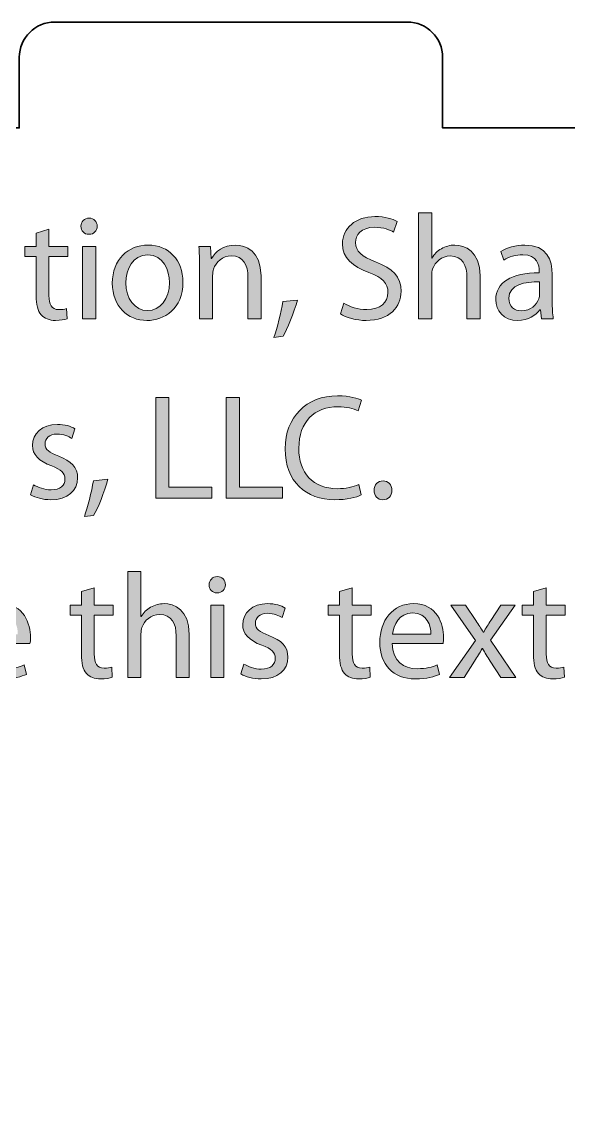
# Model space of a CAD drawing. Header units: inches. Extents: x 51 to 229, y 44 to 173.
# Drawn here: x 106.41 to 121.91, y 108.24 to 139.47 of the extents above; entities that cross this region are included whole.
import ezdxf

# ---------------------------------------------------------------- set-up
doc = ezdxf.new("R2010")
doc.units = ezdxf.units.IN
doc.header["$MEASUREMENT"] = 0
doc.layers.add('Artwork', color=7, linetype='Continuous')

# ---------------------------------------------------------------- blocks, each defined once
blk = doc.blocks.new('block 7')
at = {"layer": 'Artwork', "true_color": 0xed1c24}
h = blk.add_hatch(color=240, dxfattribs=at)
h.dxf.hatch_style = 2
edge = h.paths.add_edge_path()
edge.add_spline(control_points=[(117.65, 134.061), (117.65, 134.061), (118.023, 134.061), (118.023, 134.061), (118.023, 134.061), (118.023, 132.779), (118.023, 132.779), (118.023, 132.779), (118.031, 132.779), (118.031, 132.779), (118.09, 132.885), (118.183, 132.982), (118.298, 133.045), (118.408, 133.109), (118.539, 133.147), (118.678, 133.147), (118.953, 133.147), (119.393, 132.978), (119.393, 132.275), (119.393, 132.275), (119.393, 131.057), (119.393, 131.057), (119.393, 131.057), (119.021, 131.057), (119.021, 131.057), (119.021, 131.057), (119.021, 132.233), (119.021, 132.233), (119.021, 132.563), (118.898, 132.838), (118.547, 132.838), (118.306, 132.838), (118.12, 132.669), (118.048, 132.47), (118.027, 132.415), (118.023, 132.36), (118.023, 132.292), (118.023, 132.292), (118.023, 131.057), (118.023, 131.057), (118.023, 131.057), (117.65, 131.057), (117.65, 131.057), (117.65, 131.057), (117.65, 134.061), (117.65, 134.061)], knot_values=[0, 0, 0, 0, 1, 1, 1, 2, 2, 2, 3, 3, 3, 4, 4, 4, 5, 5, 5, 6, 6, 6, 7, 7, 7, 8, 8, 8, 9, 9, 9, 10, 10, 10, 11, 11, 11, 12, 12, 12, 13, 13, 13, 14, 14, 14, 15, 15, 15, 15], degree=3, periodic=1)
h = blk.add_hatch(color=240, dxfattribs=at)
h.dxf.hatch_style = 2
edge = h.paths.add_edge_path()
edge.add_spline(control_points=[(108.54, 133.68), (108.54, 133.553), (108.451, 133.452), (108.303, 133.452), (108.168, 133.452), (108.079, 133.553), (108.079, 133.68), (108.079, 133.807), (108.172, 133.913), (108.312, 133.913), (108.447, 133.913), (108.54, 133.811), (108.54, 133.68)], knot_values=[0, 0, 0, 0, 1, 1, 1, 2, 2, 2, 3, 3, 3, 4, 4, 4, 4], degree=3, periodic=1)
h.paths.add_polyline_path([(108.125, 131.057), (108.125, 133.105), (108.498, 133.105), (108.498, 131.057)])
h = blk.add_hatch(color=240, dxfattribs=at)
h.dxf.hatch_style = 2
edge = h.paths.add_edge_path()
edge.add_spline(control_points=[(115.529, 131.505), (115.694, 131.4), (115.931, 131.319), (116.185, 131.319), (116.562, 131.319), (116.782, 131.518), (116.782, 131.806), (116.782, 132.068), (116.629, 132.225), (116.244, 132.368), (115.779, 132.538), (115.491, 132.783), (115.491, 133.181), (115.491, 133.625), (115.859, 133.955), (116.414, 133.955), (116.701, 133.955), (116.917, 133.887), (117.04, 133.816), (117.04, 133.816), (116.938, 133.515), (116.938, 133.515), (116.849, 133.57), (116.659, 133.651), (116.401, 133.651), (116.012, 133.651), (115.864, 133.418), (115.864, 133.223), (115.864, 132.957), (116.037, 132.825), (116.43, 132.673), (116.913, 132.487), (117.154, 132.254), (117.154, 131.836), (117.154, 131.395), (116.832, 131.01), (116.16, 131.01), (115.885, 131.01), (115.584, 131.095), (115.432, 131.197), (115.432, 131.197), (115.529, 131.505), (115.529, 131.505)], knot_values=[0, 0, 0, 0, 1, 1, 1, 2, 2, 2, 3, 3, 3, 4, 4, 4, 5, 5, 5, 6, 6, 6, 7, 7, 7, 8, 8, 8, 9, 9, 9, 10, 10, 10, 11, 11, 11, 12, 12, 12, 13, 13, 13, 14, 14, 14, 14], degree=3, periodic=1)
h = blk.add_hatch(color=240, dxfattribs=at)
h.dxf.hatch_style = 2
edge = h.paths.add_edge_path()
edge.add_spline(control_points=[(107.173, 133.596), (107.173, 133.596), (107.173, 133.105), (107.173, 133.105), (107.173, 133.105), (107.706, 133.105), (107.706, 133.105), (107.706, 133.105), (107.706, 132.821), (107.706, 132.821), (107.706, 132.821), (107.173, 132.821), (107.173, 132.821), (107.173, 132.821), (107.173, 131.717), (107.173, 131.717), (107.173, 131.463), (107.245, 131.319), (107.452, 131.319), (107.553, 131.319), (107.613, 131.328), (107.668, 131.345), (107.668, 131.345), (107.685, 131.061), (107.685, 131.061), (107.613, 131.036), (107.499, 131.01), (107.355, 131.01), (107.181, 131.01), (107.042, 131.07), (106.953, 131.167), (106.851, 131.281), (106.809, 131.463), (106.809, 131.704), (106.809, 131.704), (106.809, 132.821), (106.809, 132.821), (106.809, 132.821), (106.492, 132.821), (106.492, 132.821), (106.492, 132.821), (106.492, 133.105), (106.492, 133.105), (106.492, 133.105), (106.809, 133.105), (106.809, 133.105), (106.809, 133.105), (106.809, 133.486), (106.809, 133.486), (106.809, 133.486), (107.173, 133.596), (107.173, 133.596)], knot_values=[0, 0, 0, 0, 1, 1, 1, 2, 2, 2, 3, 3, 3, 4, 4, 4, 5, 5, 5, 6, 6, 6, 7, 7, 7, 8, 8, 8, 9, 9, 9, 10, 10, 10, 11, 11, 11, 12, 12, 12, 13, 13, 13, 14, 14, 14, 15, 15, 15, 16, 16, 16, 17, 17, 17, 17], degree=3, periodic=1)
h = blk.add_hatch(color=240, dxfattribs=at)
h.dxf.hatch_style = 2
edge = h.paths.add_edge_path()
edge.add_spline(control_points=[(110.969, 132.098), (110.969, 131.34), (110.44, 131.01), (109.95, 131.01), (109.4, 131.01), (108.968, 131.417), (108.968, 132.064), (108.968, 132.745), (109.421, 133.147), (109.983, 133.147), (110.572, 133.147), (110.969, 132.72), (110.969, 132.098)], knot_values=[0, 0, 0, 0, 1, 1, 1, 2, 2, 2, 3, 3, 3, 4, 4, 4, 4], degree=3, periodic=1)
edge = h.paths.add_edge_path()
edge.add_spline(control_points=[(109.349, 132.077), (109.349, 131.628), (109.603, 131.29), (109.966, 131.29), (110.322, 131.29), (110.588, 131.624), (110.588, 132.085), (110.588, 132.432), (110.415, 132.868), (109.975, 132.868), (109.539, 132.868), (109.349, 132.462), (109.349, 132.077)], knot_values=[0, 0, 0, 0, 1, 1, 1, 2, 2, 2, 3, 3, 3, 4, 4, 4, 4], degree=3, periodic=1)
h = blk.add_hatch(color=240, dxfattribs=at)
h.dxf.hatch_style = 2
edge = h.paths.add_edge_path()
edge.add_spline(control_points=[(111.44, 132.551), (111.44, 132.766), (111.436, 132.936), (111.423, 133.105), (111.423, 133.105), (111.753, 133.105), (111.753, 133.105), (111.753, 133.105), (111.774, 132.766), (111.774, 132.766), (111.774, 132.766), (111.783, 132.766), (111.783, 132.766), (111.884, 132.957), (112.121, 133.147), (112.46, 133.147), (112.743, 133.147), (113.183, 132.978), (113.183, 132.275), (113.183, 132.275), (113.183, 131.057), (113.183, 131.057), (113.183, 131.057), (112.811, 131.057), (112.811, 131.057), (112.811, 131.057), (112.811, 132.237), (112.811, 132.237), (112.811, 132.567), (112.688, 132.842), (112.337, 132.842), (112.096, 132.842), (111.905, 132.669), (111.838, 132.462), (111.821, 132.415), (111.812, 132.352), (111.812, 132.288), (111.812, 132.288), (111.812, 131.057), (111.812, 131.057), (111.812, 131.057), (111.44, 131.057), (111.44, 131.057), (111.44, 131.057), (111.44, 132.551), (111.44, 132.551)], knot_values=[0, 0, 0, 0, 1, 1, 1, 2, 2, 2, 3, 3, 3, 4, 4, 4, 5, 5, 5, 6, 6, 6, 7, 7, 7, 8, 8, 8, 9, 9, 9, 10, 10, 10, 11, 11, 11, 12, 12, 12, 13, 13, 13, 14, 14, 14, 15, 15, 15, 15], degree=3, periodic=1)
h = blk.add_hatch(color=240, dxfattribs=at)
h.dxf.hatch_style = 2
edge = h.paths.add_edge_path()
edge.add_spline(control_points=[(121.438, 131.548), (121.438, 131.37), (121.447, 131.197), (121.468, 131.057), (121.468, 131.057), (121.134, 131.057), (121.134, 131.057), (121.134, 131.057), (121.104, 131.315), (121.104, 131.315), (121.104, 131.315), (121.091, 131.315), (121.091, 131.315), (120.977, 131.154), (120.757, 131.01), (120.465, 131.01), (120.051, 131.01), (119.839, 131.302), (119.839, 131.599), (119.839, 132.094), (120.279, 132.364), (121.07, 132.36), (121.07, 132.36), (121.07, 132.402), (121.07, 132.402), (121.07, 132.567), (121.024, 132.876), (120.605, 132.872), (120.41, 132.872), (120.211, 132.817), (120.067, 132.72), (120.067, 132.72), (119.983, 132.969), (119.983, 132.969), (120.152, 133.075), (120.402, 133.147), (120.66, 133.147), (121.286, 133.147), (121.438, 132.72), (121.438, 132.314), (121.438, 132.314), (121.438, 131.548), (121.438, 131.548)], knot_values=[0, 0, 0, 0, 1, 1, 1, 2, 2, 2, 3, 3, 3, 4, 4, 4, 5, 5, 5, 6, 6, 6, 7, 7, 7, 8, 8, 8, 9, 9, 9, 10, 10, 10, 11, 11, 11, 12, 12, 12, 13, 13, 13, 14, 14, 14, 14], degree=3, periodic=1)
edge = h.paths.add_edge_path()
edge.add_spline(control_points=[(121.079, 132.102), (120.672, 132.11), (120.211, 132.038), (120.211, 131.641), (120.211, 131.395), (120.372, 131.285), (120.558, 131.285), (120.829, 131.285), (121.002, 131.455), (121.062, 131.628), (121.074, 131.671), (121.079, 131.713), (121.079, 131.747), (121.079, 131.747), (121.079, 132.102), (121.079, 132.102)], knot_values=[0, 0, 0, 0, 1, 1, 1, 2, 2, 2, 3, 3, 3, 4, 4, 4, 5, 5, 5, 5], degree=3, periodic=1)
h = blk.add_hatch(color=240, dxfattribs=at)
h.dxf.hatch_style = 2
edge = h.paths.add_edge_path()
edge.add_spline(control_points=[(113.548, 130.532), (113.641, 130.786), (113.756, 131.239), (113.802, 131.548), (113.802, 131.548), (114.217, 131.59), (114.217, 131.59), (114.115, 131.23), (113.929, 130.761), (113.811, 130.562), (113.811, 130.562), (113.548, 130.532), (113.548, 130.532)], knot_values=[0, 0, 0, 0, 1, 1, 1, 2, 2, 2, 3, 3, 3, 4, 4, 4, 4], degree=3, periodic=1)
h = blk.add_hatch(color=240, dxfattribs=at)
h.dxf.hatch_style = 2
h.paths.add_polyline_path([(110.2, 128.829), (110.572, 128.829), (110.572, 126.286), (111.791, 126.286), (111.791, 125.977), (110.2, 125.977)])
h = blk.add_hatch(color=240, dxfattribs=at)
h.dxf.hatch_style = 2
h.paths.add_polyline_path([(112.198, 128.829), (112.57, 128.829), (112.57, 126.286), (113.789, 126.286), (113.789, 125.977), (112.198, 125.977)])
h = blk.add_hatch(color=240, dxfattribs=at)
h.dxf.hatch_style = 2
edge = h.paths.add_edge_path()
edge.add_spline(control_points=[(116.024, 126.066), (115.892, 125.998), (115.617, 125.93), (115.27, 125.93), (114.467, 125.93), (113.866, 126.438), (113.866, 127.377), (113.866, 128.274), (114.471, 128.875), (115.355, 128.875), (115.706, 128.875), (115.935, 128.799), (116.032, 128.748), (116.032, 128.748), (115.939, 128.448), (115.939, 128.448), (115.804, 128.515), (115.605, 128.566), (115.368, 128.566), (114.699, 128.566), (114.255, 128.139), (114.255, 127.39), (114.255, 126.688), (114.657, 126.243), (115.347, 126.243), (115.575, 126.243), (115.804, 126.29), (115.952, 126.362), (115.952, 126.362), (116.024, 126.066), (116.024, 126.066)], knot_values=[0, 0, 0, 0, 1, 1, 1, 2, 2, 2, 3, 3, 3, 4, 4, 4, 5, 5, 5, 6, 6, 6, 7, 7, 7, 8, 8, 8, 9, 9, 9, 10, 10, 10, 10], degree=3, periodic=1)
h = blk.add_hatch(color=240, dxfattribs=at)
h.dxf.hatch_style = 2
edge = h.paths.add_edge_path()
edge.add_spline(control_points=[(106.737, 126.354), (106.851, 126.286), (107.046, 126.21), (107.232, 126.21), (107.499, 126.21), (107.625, 126.341), (107.625, 126.514), (107.625, 126.692), (107.52, 126.785), (107.249, 126.887), (106.877, 127.022), (106.703, 127.221), (106.703, 127.466), (106.703, 127.796), (106.974, 128.067), (107.41, 128.067), (107.617, 128.067), (107.799, 128.012), (107.909, 127.94), (107.909, 127.94), (107.82, 127.669), (107.82, 127.669), (107.74, 127.72), (107.592, 127.792), (107.401, 127.792), (107.181, 127.792), (107.063, 127.665), (107.063, 127.513), (107.063, 127.344), (107.181, 127.268), (107.448, 127.162), (107.799, 127.03), (107.985, 126.853), (107.985, 126.548), (107.985, 126.184), (107.702, 125.93), (107.223, 125.93), (106.999, 125.93), (106.792, 125.99), (106.648, 126.074), (106.648, 126.074), (106.737, 126.354), (106.737, 126.354)], knot_values=[0, 0, 0, 0, 1, 1, 1, 2, 2, 2, 3, 3, 3, 4, 4, 4, 5, 5, 5, 6, 6, 6, 7, 7, 7, 8, 8, 8, 9, 9, 9, 10, 10, 10, 11, 11, 11, 12, 12, 12, 13, 13, 13, 14, 14, 14, 14], degree=3, periodic=1)
h = blk.add_hatch(color=240, dxfattribs=at)
h.dxf.hatch_style = 2
edge = h.paths.add_edge_path()
edge.add_spline(control_points=[(108.176, 125.452), (108.269, 125.706), (108.384, 126.159), (108.43, 126.468), (108.43, 126.468), (108.845, 126.51), (108.845, 126.51), (108.743, 126.15), (108.557, 125.681), (108.439, 125.482), (108.439, 125.482), (108.176, 125.452), (108.176, 125.452)], knot_values=[0, 0, 0, 0, 1, 1, 1, 2, 2, 2, 3, 3, 3, 4, 4, 4, 4], degree=3, periodic=1)
h = blk.add_hatch(color=240, dxfattribs=at)
h.dxf.hatch_style = 2
edge = h.paths.add_edge_path()
edge.add_spline(control_points=[(116.389, 126.197), (116.389, 126.349), (116.495, 126.464), (116.643, 126.464), (116.791, 126.464), (116.892, 126.354), (116.892, 126.197), (116.892, 126.045), (116.791, 125.93), (116.634, 125.93), (116.49, 125.93), (116.389, 126.045), (116.389, 126.197)], knot_values=[0, 0, 0, 0, 1, 1, 1, 2, 2, 2, 3, 3, 3, 4, 4, 4, 4], degree=3, periodic=1)
h = blk.add_hatch(color=240, dxfattribs=at)
h.dxf.hatch_style = 2
edge = h.paths.add_edge_path()
edge.add_spline(control_points=[(109.408, 123.901), (109.408, 123.901), (109.781, 123.901), (109.781, 123.901), (109.781, 123.901), (109.781, 122.619), (109.781, 122.619), (109.781, 122.619), (109.789, 122.619), (109.789, 122.619), (109.848, 122.725), (109.941, 122.822), (110.055, 122.886), (110.166, 122.949), (110.297, 122.987), (110.436, 122.987), (110.711, 122.987), (111.151, 122.818), (111.151, 122.116), (111.151, 122.116), (111.151, 120.897), (111.151, 120.897), (111.151, 120.897), (110.779, 120.897), (110.779, 120.897), (110.779, 120.897), (110.779, 122.073), (110.779, 122.073), (110.779, 122.403), (110.656, 122.678), (110.305, 122.678), (110.064, 122.678), (109.878, 122.509), (109.806, 122.31), (109.785, 122.255), (109.781, 122.2), (109.781, 122.132), (109.781, 122.132), (109.781, 120.897), (109.781, 120.897), (109.781, 120.897), (109.408, 120.897), (109.408, 120.897), (109.408, 120.897), (109.408, 123.901), (109.408, 123.901)], knot_values=[0, 0, 0, 0, 1, 1, 1, 2, 2, 2, 3, 3, 3, 4, 4, 4, 5, 5, 5, 6, 6, 6, 7, 7, 7, 8, 8, 8, 9, 9, 9, 10, 10, 10, 11, 11, 11, 12, 12, 12, 13, 13, 13, 14, 14, 14, 15, 15, 15, 15], degree=3, periodic=1)
h = blk.add_hatch(color=240, dxfattribs=at)
h.dxf.hatch_style = 2
edge = h.paths.add_edge_path()
edge.add_spline(control_points=[(112.172, 123.52), (112.172, 123.393), (112.083, 123.292), (111.935, 123.292), (111.8, 123.292), (111.711, 123.393), (111.711, 123.52), (111.711, 123.647), (111.804, 123.753), (111.944, 123.753), (112.079, 123.753), (112.172, 123.651), (112.172, 123.52)], knot_values=[0, 0, 0, 0, 1, 1, 1, 2, 2, 2, 3, 3, 3, 4, 4, 4, 4], degree=3, periodic=1)
h.paths.add_polyline_path([(111.758, 120.897), (111.758, 122.945), (112.13, 122.945), (112.13, 120.897)])
h = blk.add_hatch(color=240, dxfattribs=at)
h.dxf.hatch_style = 2
edge = h.paths.add_edge_path()
edge.add_spline(control_points=[(108.455, 123.436), (108.455, 123.436), (108.455, 122.945), (108.455, 122.945), (108.455, 122.945), (108.989, 122.945), (108.989, 122.945), (108.989, 122.945), (108.989, 122.661), (108.989, 122.661), (108.989, 122.661), (108.455, 122.661), (108.455, 122.661), (108.455, 122.661), (108.455, 121.557), (108.455, 121.557), (108.455, 121.303), (108.527, 121.159), (108.735, 121.159), (108.836, 121.159), (108.895, 121.168), (108.95, 121.185), (108.95, 121.185), (108.967, 120.901), (108.967, 120.901), (108.895, 120.876), (108.781, 120.851), (108.637, 120.851), (108.464, 120.851), (108.324, 120.91), (108.235, 121.007), (108.134, 121.121), (108.091, 121.303), (108.091, 121.544), (108.091, 121.544), (108.091, 122.661), (108.091, 122.661), (108.091, 122.661), (107.774, 122.661), (107.774, 122.661), (107.774, 122.661), (107.774, 122.945), (107.774, 122.945), (107.774, 122.945), (108.091, 122.945), (108.091, 122.945), (108.091, 122.945), (108.091, 123.326), (108.091, 123.326), (108.091, 123.326), (108.455, 123.436), (108.455, 123.436)], knot_values=[0, 0, 0, 0, 1, 1, 1, 2, 2, 2, 3, 3, 3, 4, 4, 4, 5, 5, 5, 6, 6, 6, 7, 7, 7, 8, 8, 8, 9, 9, 9, 10, 10, 10, 11, 11, 11, 12, 12, 12, 13, 13, 13, 14, 14, 14, 15, 15, 15, 16, 16, 16, 17, 17, 17, 17], degree=3, periodic=1)
h = blk.add_hatch(color=240, dxfattribs=at)
h.dxf.hatch_style = 2
edge = h.paths.add_edge_path()
edge.add_spline(control_points=[(115.771, 123.436), (115.771, 123.436), (115.771, 122.945), (115.771, 122.945), (115.771, 122.945), (116.304, 122.945), (116.304, 122.945), (116.304, 122.945), (116.304, 122.661), (116.304, 122.661), (116.304, 122.661), (115.771, 122.661), (115.771, 122.661), (115.771, 122.661), (115.771, 121.557), (115.771, 121.557), (115.771, 121.303), (115.842, 121.159), (116.05, 121.159), (116.151, 121.159), (116.21, 121.168), (116.265, 121.185), (116.265, 121.185), (116.282, 120.901), (116.282, 120.901), (116.21, 120.876), (116.096, 120.851), (115.952, 120.851), (115.779, 120.851), (115.639, 120.91), (115.55, 121.007), (115.449, 121.121), (115.407, 121.303), (115.407, 121.544), (115.407, 121.544), (115.407, 122.661), (115.407, 122.661), (115.407, 122.661), (115.089, 122.661), (115.089, 122.661), (115.089, 122.661), (115.089, 122.945), (115.089, 122.945), (115.089, 122.945), (115.407, 122.945), (115.407, 122.945), (115.407, 122.945), (115.407, 123.326), (115.407, 123.326), (115.407, 123.326), (115.771, 123.436), (115.771, 123.436)], knot_values=[0, 0, 0, 0, 1, 1, 1, 2, 2, 2, 3, 3, 3, 4, 4, 4, 5, 5, 5, 6, 6, 6, 7, 7, 7, 8, 8, 8, 9, 9, 9, 10, 10, 10, 11, 11, 11, 12, 12, 12, 13, 13, 13, 14, 14, 14, 15, 15, 15, 16, 16, 16, 17, 17, 17, 17], degree=3, periodic=1)
h = blk.add_hatch(color=240, dxfattribs=at)
h.dxf.hatch_style = 2
edge = h.paths.add_edge_path()
edge.add_spline(control_points=[(121.27, 123.436), (121.27, 123.436), (121.27, 122.945), (121.27, 122.945), (121.27, 122.945), (121.803, 122.945), (121.803, 122.945), (121.803, 122.945), (121.803, 122.661), (121.803, 122.661), (121.803, 122.661), (121.27, 122.661), (121.27, 122.661), (121.27, 122.661), (121.27, 121.557), (121.27, 121.557), (121.27, 121.303), (121.341, 121.159), (121.549, 121.159), (121.65, 121.159), (121.71, 121.168), (121.764, 121.185), (121.764, 121.185), (121.782, 120.901), (121.782, 120.901), (121.71, 120.876), (121.595, 120.851), (121.452, 120.851), (121.278, 120.851), (121.138, 120.91), (121.049, 121.007), (120.948, 121.121), (120.906, 121.303), (120.906, 121.544), (120.906, 121.544), (120.906, 122.661), (120.906, 122.661), (120.906, 122.661), (120.588, 122.661), (120.588, 122.661), (120.588, 122.661), (120.588, 122.945), (120.588, 122.945), (120.588, 122.945), (120.906, 122.945), (120.906, 122.945), (120.906, 122.945), (120.906, 123.326), (120.906, 123.326), (120.906, 123.326), (121.27, 123.436), (121.27, 123.436)], knot_values=[0, 0, 0, 0, 1, 1, 1, 2, 2, 2, 3, 3, 3, 4, 4, 4, 5, 5, 5, 6, 6, 6, 7, 7, 7, 8, 8, 8, 9, 9, 9, 10, 10, 10, 11, 11, 11, 12, 12, 12, 13, 13, 13, 14, 14, 14, 15, 15, 15, 16, 16, 16, 17, 17, 17, 17], degree=3, periodic=1)
h = blk.add_hatch(color=240, dxfattribs=at)
h.dxf.hatch_style = 2
edge = h.paths.add_edge_path()
edge.add_spline(control_points=[(105.196, 121.853), (105.204, 121.35), (105.522, 121.142), (105.898, 121.142), (106.165, 121.142), (106.33, 121.189), (106.465, 121.248), (106.465, 121.248), (106.533, 120.982), (106.533, 120.982), (106.402, 120.922), (106.173, 120.851), (105.847, 120.851), (105.217, 120.851), (104.84, 121.269), (104.84, 121.887), (104.84, 122.505), (105.204, 122.987), (105.801, 122.987), (106.474, 122.987), (106.647, 122.403), (106.647, 122.027), (106.647, 121.951), (106.643, 121.896), (106.634, 121.853), (106.634, 121.853), (105.196, 121.853), (105.196, 121.853)], knot_values=[0, 0, 0, 0, 1, 1, 1, 2, 2, 2, 3, 3, 3, 4, 4, 4, 5, 5, 5, 6, 6, 6, 7, 7, 7, 8, 8, 8, 9, 9, 9, 9], degree=3, periodic=1)
edge = h.paths.add_edge_path()
edge.add_spline(control_points=[(106.288, 122.12), (106.292, 122.353), (106.19, 122.721), (105.771, 122.721), (105.391, 122.721), (105.23, 122.378), (105.2, 122.12), (105.2, 122.12), (106.288, 122.12), (106.288, 122.12)], knot_values=[0, 0, 0, 0, 1, 1, 1, 2, 2, 2, 3, 3, 3, 3], degree=3, periodic=1)
h = blk.add_hatch(color=240, dxfattribs=at)
h.dxf.hatch_style = 2
edge = h.paths.add_edge_path()
edge.add_spline(control_points=[(112.697, 121.274), (112.812, 121.206), (113.006, 121.13), (113.192, 121.13), (113.459, 121.13), (113.586, 121.261), (113.586, 121.434), (113.586, 121.612), (113.48, 121.705), (113.209, 121.807), (112.837, 121.942), (112.664, 122.141), (112.664, 122.386), (112.664, 122.716), (112.934, 122.987), (113.37, 122.987), (113.577, 122.987), (113.759, 122.932), (113.869, 122.86), (113.869, 122.86), (113.78, 122.589), (113.78, 122.589), (113.7, 122.64), (113.552, 122.712), (113.362, 122.712), (113.142, 122.712), (113.023, 122.585), (113.023, 122.433), (113.023, 122.264), (113.142, 122.188), (113.408, 122.082), (113.759, 121.951), (113.945, 121.773), (113.945, 121.468), (113.945, 121.104), (113.662, 120.851), (113.184, 120.851), (112.96, 120.851), (112.752, 120.91), (112.608, 120.994), (112.608, 120.994), (112.697, 121.274), (112.697, 121.274)], knot_values=[0, 0, 0, 0, 1, 1, 1, 2, 2, 2, 3, 3, 3, 4, 4, 4, 5, 5, 5, 6, 6, 6, 7, 7, 7, 8, 8, 8, 9, 9, 9, 10, 10, 10, 11, 11, 11, 12, 12, 12, 13, 13, 13, 14, 14, 14, 14], degree=3, periodic=1)
h = blk.add_hatch(color=240, dxfattribs=at)
h.dxf.hatch_style = 2
edge = h.paths.add_edge_path()
edge.add_spline(control_points=[(116.905, 121.853), (116.914, 121.35), (117.231, 121.142), (117.607, 121.142), (117.874, 121.142), (118.039, 121.189), (118.174, 121.248), (118.174, 121.248), (118.242, 120.982), (118.242, 120.982), (118.111, 120.922), (117.883, 120.851), (117.557, 120.851), (116.926, 120.851), (116.55, 121.269), (116.55, 121.887), (116.55, 122.505), (116.914, 122.987), (117.51, 122.987), (118.183, 122.987), (118.356, 122.403), (118.356, 122.027), (118.356, 121.951), (118.352, 121.896), (118.344, 121.853), (118.344, 121.853), (116.905, 121.853), (116.905, 121.853)], knot_values=[0, 0, 0, 0, 1, 1, 1, 2, 2, 2, 3, 3, 3, 4, 4, 4, 5, 5, 5, 6, 6, 6, 7, 7, 7, 8, 8, 8, 9, 9, 9, 9], degree=3, periodic=1)
edge = h.paths.add_edge_path()
edge.add_spline(control_points=[(117.997, 122.12), (118.001, 122.353), (117.899, 122.721), (117.481, 122.721), (117.1, 122.721), (116.939, 122.378), (116.909, 122.12), (116.909, 122.12), (117.997, 122.12), (117.997, 122.12)], knot_values=[0, 0, 0, 0, 1, 1, 1, 2, 2, 2, 3, 3, 3, 3], degree=3, periodic=1)
h = blk.add_hatch(color=240, dxfattribs=at)
h.dxf.hatch_style = 2
edge = h.paths.add_edge_path()
edge.add_spline(control_points=[(118.979, 122.945), (118.979, 122.945), (119.271, 122.505), (119.271, 122.505), (119.352, 122.391), (119.415, 122.289), (119.483, 122.175), (119.483, 122.175), (119.491, 122.175), (119.491, 122.175), (119.559, 122.293), (119.627, 122.399), (119.699, 122.509), (119.699, 122.509), (119.982, 122.945), (119.982, 122.945), (119.982, 122.945), (120.388, 122.945), (120.388, 122.945), (120.388, 122.945), (119.69, 121.955), (119.69, 121.955), (119.69, 121.955), (120.405, 120.897), (120.405, 120.897), (120.405, 120.897), (119.986, 120.897), (119.986, 120.897), (119.986, 120.897), (119.682, 121.358), (119.682, 121.358), (119.601, 121.477), (119.534, 121.591), (119.462, 121.714), (119.462, 121.714), (119.453, 121.714), (119.453, 121.714), (119.386, 121.591), (119.318, 121.481), (119.238, 121.358), (119.238, 121.358), (118.941, 120.897), (118.941, 120.897), (118.941, 120.897), (118.531, 120.897), (118.531, 120.897), (118.531, 120.897), (119.259, 121.942), (119.259, 121.942), (119.259, 121.942), (118.565, 122.945), (118.565, 122.945), (118.565, 122.945), (118.979, 122.945), (118.979, 122.945)], knot_values=[0, 0, 0, 0, 1, 1, 1, 2, 2, 2, 3, 3, 3, 4, 4, 4, 5, 5, 5, 6, 6, 6, 7, 7, 7, 8, 8, 8, 9, 9, 9, 10, 10, 10, 11, 11, 11, 12, 12, 12, 13, 13, 13, 14, 14, 14, 15, 15, 15, 16, 16, 16, 17, 17, 17, 18, 18, 18, 18], degree=3, periodic=1)
at = {"layer": 'Artwork', "lineweight": 0}
for points in [[(108.125, 131.057), (108.125, 133.105), (108.498, 133.105), (108.498, 131.057), (108.125, 131.057)], [(110.2, 128.829), (110.572, 128.829), (110.572, 126.286), (111.791, 126.286), (111.791, 125.977), (110.2, 125.977), (110.2, 128.829)], [(112.198, 128.829), (112.57, 128.829), (112.57, 126.286), (113.789, 126.286), (113.789, 125.977), (112.198, 125.977), (112.198, 128.829)], [(111.758, 120.897), (111.758, 122.945), (112.13, 122.945), (112.13, 120.897), (111.758, 120.897)]]:
    blk.add_lwpolyline(points, dxfattribs=at)
for points, knots in [([(117.65, 134.061), (117.65, 134.061), (118.023, 134.061), (118.023, 134.061), (118.023, 134.061), (118.023, 132.779), (118.023, 132.779), (118.023, 132.779), (118.031, 132.779), (118.031, 132.779), (118.09, 132.885), (118.183, 132.982), (118.298, 133.045), (118.408, 133.109), (118.539, 133.147), (118.678, 133.147), (118.953, 133.147), (119.393, 132.978), (119.393, 132.275), (119.393, 132.275), (119.393, 131.057), (119.393, 131.057), (119.393, 131.057), (119.021, 131.057), (119.021, 131.057), (119.021, 131.057), (119.021, 132.233), (119.021, 132.233), (119.021, 132.563), (118.898, 132.838), (118.547, 132.838), (118.306, 132.838), (118.12, 132.669), (118.048, 132.47), (118.027, 132.415), (118.023, 132.36), (118.023, 132.292), (118.023, 132.292), (118.023, 131.057), (118.023, 131.057), (118.023, 131.057), (117.65, 131.057), (117.65, 131.057), (117.65, 131.057), (117.65, 134.061), (117.65, 134.061)], [0, 0, 0, 0, 1, 1, 1, 2, 2, 2, 3, 3, 3, 4, 4, 4, 5, 5, 5, 6, 6, 6, 7, 7, 7, 8, 8, 8, 9, 9, 9, 10, 10, 10, 11, 11, 11, 12, 12, 12, 13, 13, 13, 14, 14, 14, 15, 15, 15, 15]), ([(108.54, 133.68), (108.54, 133.553), (108.451, 133.452), (108.303, 133.452), (108.168, 133.452), (108.079, 133.553), (108.079, 133.68), (108.079, 133.807), (108.172, 133.913), (108.312, 133.913), (108.447, 133.913), (108.54, 133.811), (108.54, 133.68)], [0, 0, 0, 0, 1, 1, 1, 2, 2, 2, 3, 3, 3, 4, 4, 4, 4]), ([(115.529, 131.505), (115.694, 131.4), (115.931, 131.319), (116.185, 131.319), (116.562, 131.319), (116.782, 131.518), (116.782, 131.806), (116.782, 132.068), (116.629, 132.225), (116.244, 132.368), (115.779, 132.538), (115.491, 132.783), (115.491, 133.181), (115.491, 133.625), (115.859, 133.955), (116.414, 133.955), (116.701, 133.955), (116.917, 133.887), (117.04, 133.816), (117.04, 133.816), (116.938, 133.515), (116.938, 133.515), (116.849, 133.57), (116.659, 133.651), (116.401, 133.651), (116.012, 133.651), (115.864, 133.418), (115.864, 133.223), (115.864, 132.957), (116.037, 132.825), (116.43, 132.673), (116.913, 132.487), (117.154, 132.254), (117.154, 131.836), (117.154, 131.395), (116.832, 131.01), (116.16, 131.01), (115.885, 131.01), (115.584, 131.095), (115.432, 131.197), (115.432, 131.197), (115.529, 131.505), (115.529, 131.505)], [0, 0, 0, 0, 1, 1, 1, 2, 2, 2, 3, 3, 3, 4, 4, 4, 5, 5, 5, 6, 6, 6, 7, 7, 7, 8, 8, 8, 9, 9, 9, 10, 10, 10, 11, 11, 11, 12, 12, 12, 13, 13, 13, 14, 14, 14, 14]), ([(107.173, 133.596), (107.173, 133.596), (107.173, 133.105), (107.173, 133.105), (107.173, 133.105), (107.706, 133.105), (107.706, 133.105), (107.706, 133.105), (107.706, 132.821), (107.706, 132.821), (107.706, 132.821), (107.173, 132.821), (107.173, 132.821), (107.173, 132.821), (107.173, 131.717), (107.173, 131.717), (107.173, 131.463), (107.245, 131.319), (107.452, 131.319), (107.553, 131.319), (107.613, 131.328), (107.668, 131.345), (107.668, 131.345), (107.685, 131.061), (107.685, 131.061), (107.613, 131.036), (107.499, 131.01), (107.355, 131.01), (107.181, 131.01), (107.042, 131.07), (106.953, 131.167), (106.851, 131.281), (106.809, 131.463), (106.809, 131.704), (106.809, 131.704), (106.809, 132.821), (106.809, 132.821), (106.809, 132.821), (106.492, 132.821), (106.492, 132.821), (106.492, 132.821), (106.492, 133.105), (106.492, 133.105), (106.492, 133.105), (106.809, 133.105), (106.809, 133.105), (106.809, 133.105), (106.809, 133.486), (106.809, 133.486), (106.809, 133.486), (107.173, 133.596), (107.173, 133.596)], [0, 0, 0, 0, 1, 1, 1, 2, 2, 2, 3, 3, 3, 4, 4, 4, 5, 5, 5, 6, 6, 6, 7, 7, 7, 8, 8, 8, 9, 9, 9, 10, 10, 10, 11, 11, 11, 12, 12, 12, 13, 13, 13, 14, 14, 14, 15, 15, 15, 16, 16, 16, 17, 17, 17, 17]), ([(110.969, 132.098), (110.969, 131.34), (110.44, 131.01), (109.95, 131.01), (109.4, 131.01), (108.968, 131.417), (108.968, 132.064), (108.968, 132.745), (109.421, 133.147), (109.983, 133.147), (110.572, 133.147), (110.969, 132.72), (110.969, 132.098)], [0, 0, 0, 0, 1, 1, 1, 2, 2, 2, 3, 3, 3, 4, 4, 4, 4]), ([(111.44, 132.551), (111.44, 132.766), (111.436, 132.936), (111.423, 133.105), (111.423, 133.105), (111.753, 133.105), (111.753, 133.105), (111.753, 133.105), (111.774, 132.766), (111.774, 132.766), (111.774, 132.766), (111.783, 132.766), (111.783, 132.766), (111.884, 132.957), (112.121, 133.147), (112.46, 133.147), (112.743, 133.147), (113.183, 132.978), (113.183, 132.275), (113.183, 132.275), (113.183, 131.057), (113.183, 131.057), (113.183, 131.057), (112.811, 131.057), (112.811, 131.057), (112.811, 131.057), (112.811, 132.237), (112.811, 132.237), (112.811, 132.567), (112.688, 132.842), (112.337, 132.842), (112.096, 132.842), (111.905, 132.669), (111.838, 132.462), (111.821, 132.415), (111.812, 132.352), (111.812, 132.288), (111.812, 132.288), (111.812, 131.057), (111.812, 131.057), (111.812, 131.057), (111.44, 131.057), (111.44, 131.057), (111.44, 131.057), (111.44, 132.551), (111.44, 132.551)], [0, 0, 0, 0, 1, 1, 1, 2, 2, 2, 3, 3, 3, 4, 4, 4, 5, 5, 5, 6, 6, 6, 7, 7, 7, 8, 8, 8, 9, 9, 9, 10, 10, 10, 11, 11, 11, 12, 12, 12, 13, 13, 13, 14, 14, 14, 15, 15, 15, 15]), ([(121.438, 131.548), (121.438, 131.37), (121.447, 131.197), (121.468, 131.057), (121.468, 131.057), (121.134, 131.057), (121.134, 131.057), (121.134, 131.057), (121.104, 131.315), (121.104, 131.315), (121.104, 131.315), (121.091, 131.315), (121.091, 131.315), (120.977, 131.154), (120.757, 131.01), (120.465, 131.01), (120.051, 131.01), (119.839, 131.302), (119.839, 131.599), (119.839, 132.094), (120.279, 132.364), (121.07, 132.36), (121.07, 132.36), (121.07, 132.402), (121.07, 132.402), (121.07, 132.567), (121.024, 132.876), (120.605, 132.872), (120.41, 132.872), (120.211, 132.817), (120.067, 132.72), (120.067, 132.72), (119.983, 132.969), (119.983, 132.969), (120.152, 133.075), (120.402, 133.147), (120.66, 133.147), (121.286, 133.147), (121.438, 132.72), (121.438, 132.314), (121.438, 132.314), (121.438, 131.548), (121.438, 131.548)], [0, 0, 0, 0, 1, 1, 1, 2, 2, 2, 3, 3, 3, 4, 4, 4, 5, 5, 5, 6, 6, 6, 7, 7, 7, 8, 8, 8, 9, 9, 9, 10, 10, 10, 11, 11, 11, 12, 12, 12, 13, 13, 13, 14, 14, 14, 14]), ([(109.349, 132.077), (109.349, 131.628), (109.603, 131.29), (109.966, 131.29), (110.322, 131.29), (110.588, 131.624), (110.588, 132.085), (110.588, 132.432), (110.415, 132.868), (109.975, 132.868), (109.539, 132.868), (109.349, 132.462), (109.349, 132.077)], [0, 0, 0, 0, 1, 1, 1, 2, 2, 2, 3, 3, 3, 4, 4, 4, 4]), ([(121.079, 132.102), (120.672, 132.11), (120.211, 132.038), (120.211, 131.641), (120.211, 131.395), (120.372, 131.285), (120.558, 131.285), (120.829, 131.285), (121.002, 131.455), (121.062, 131.628), (121.074, 131.671), (121.079, 131.713), (121.079, 131.747), (121.079, 131.747), (121.079, 132.102), (121.079, 132.102)], [0, 0, 0, 0, 1, 1, 1, 2, 2, 2, 3, 3, 3, 4, 4, 4, 5, 5, 5, 5]), ([(113.548, 130.532), (113.641, 130.786), (113.756, 131.239), (113.802, 131.548), (113.802, 131.548), (114.217, 131.59), (114.217, 131.59), (114.115, 131.23), (113.929, 130.761), (113.811, 130.562), (113.811, 130.562), (113.548, 130.532), (113.548, 130.532)], [0, 0, 0, 0, 1, 1, 1, 2, 2, 2, 3, 3, 3, 4, 4, 4, 4]), ([(116.024, 126.066), (115.892, 125.998), (115.617, 125.93), (115.27, 125.93), (114.467, 125.93), (113.866, 126.438), (113.866, 127.377), (113.866, 128.274), (114.471, 128.875), (115.355, 128.875), (115.706, 128.875), (115.935, 128.799), (116.032, 128.748), (116.032, 128.748), (115.939, 128.448), (115.939, 128.448), (115.804, 128.515), (115.605, 128.566), (115.368, 128.566), (114.699, 128.566), (114.255, 128.139), (114.255, 127.39), (114.255, 126.688), (114.657, 126.243), (115.347, 126.243), (115.575, 126.243), (115.804, 126.29), (115.952, 126.362), (115.952, 126.362), (116.024, 126.066), (116.024, 126.066)], [0, 0, 0, 0, 1, 1, 1, 2, 2, 2, 3, 3, 3, 4, 4, 4, 5, 5, 5, 6, 6, 6, 7, 7, 7, 8, 8, 8, 9, 9, 9, 10, 10, 10, 10]), ([(106.737, 126.354), (106.851, 126.286), (107.046, 126.21), (107.232, 126.21), (107.499, 126.21), (107.625, 126.341), (107.625, 126.514), (107.625, 126.692), (107.52, 126.785), (107.249, 126.887), (106.877, 127.022), (106.703, 127.221), (106.703, 127.466), (106.703, 127.796), (106.974, 128.067), (107.41, 128.067), (107.617, 128.067), (107.799, 128.012), (107.909, 127.94), (107.909, 127.94), (107.82, 127.669), (107.82, 127.669), (107.74, 127.72), (107.592, 127.792), (107.401, 127.792), (107.181, 127.792), (107.063, 127.665), (107.063, 127.513), (107.063, 127.344), (107.181, 127.268), (107.448, 127.162), (107.799, 127.03), (107.985, 126.853), (107.985, 126.548), (107.985, 126.184), (107.702, 125.93), (107.223, 125.93), (106.999, 125.93), (106.792, 125.99), (106.648, 126.074), (106.648, 126.074), (106.737, 126.354), (106.737, 126.354)], [0, 0, 0, 0, 1, 1, 1, 2, 2, 2, 3, 3, 3, 4, 4, 4, 5, 5, 5, 6, 6, 6, 7, 7, 7, 8, 8, 8, 9, 9, 9, 10, 10, 10, 11, 11, 11, 12, 12, 12, 13, 13, 13, 14, 14, 14, 14]), ([(108.176, 125.452), (108.269, 125.706), (108.384, 126.159), (108.43, 126.468), (108.43, 126.468), (108.845, 126.51), (108.845, 126.51), (108.743, 126.15), (108.557, 125.681), (108.439, 125.482), (108.439, 125.482), (108.176, 125.452), (108.176, 125.452)], [0, 0, 0, 0, 1, 1, 1, 2, 2, 2, 3, 3, 3, 4, 4, 4, 4]), ([(116.389, 126.197), (116.389, 126.349), (116.495, 126.464), (116.643, 126.464), (116.791, 126.464), (116.892, 126.354), (116.892, 126.197), (116.892, 126.045), (116.791, 125.93), (116.634, 125.93), (116.49, 125.93), (116.389, 126.045), (116.389, 126.197)], [0, 0, 0, 0, 1, 1, 1, 2, 2, 2, 3, 3, 3, 4, 4, 4, 4]), ([(109.408, 123.901), (109.408, 123.901), (109.781, 123.901), (109.781, 123.901), (109.781, 123.901), (109.781, 122.619), (109.781, 122.619), (109.781, 122.619), (109.789, 122.619), (109.789, 122.619), (109.848, 122.725), (109.941, 122.822), (110.055, 122.886), (110.166, 122.949), (110.297, 122.987), (110.436, 122.987), (110.711, 122.987), (111.151, 122.818), (111.151, 122.116), (111.151, 122.116), (111.151, 120.897), (111.151, 120.897), (111.151, 120.897), (110.779, 120.897), (110.779, 120.897), (110.779, 120.897), (110.779, 122.073), (110.779, 122.073), (110.779, 122.403), (110.656, 122.678), (110.305, 122.678), (110.064, 122.678), (109.878, 122.509), (109.806, 122.31), (109.785, 122.255), (109.781, 122.2), (109.781, 122.132), (109.781, 122.132), (109.781, 120.897), (109.781, 120.897), (109.781, 120.897), (109.408, 120.897), (109.408, 120.897), (109.408, 120.897), (109.408, 123.901), (109.408, 123.901)], [0, 0, 0, 0, 1, 1, 1, 2, 2, 2, 3, 3, 3, 4, 4, 4, 5, 5, 5, 6, 6, 6, 7, 7, 7, 8, 8, 8, 9, 9, 9, 10, 10, 10, 11, 11, 11, 12, 12, 12, 13, 13, 13, 14, 14, 14, 15, 15, 15, 15]), ([(112.172, 123.52), (112.172, 123.393), (112.083, 123.292), (111.935, 123.292), (111.8, 123.292), (111.711, 123.393), (111.711, 123.52), (111.711, 123.647), (111.804, 123.753), (111.944, 123.753), (112.079, 123.753), (112.172, 123.651), (112.172, 123.52)], [0, 0, 0, 0, 1, 1, 1, 2, 2, 2, 3, 3, 3, 4, 4, 4, 4]), ([(108.455, 123.436), (108.455, 123.436), (108.455, 122.945), (108.455, 122.945), (108.455, 122.945), (108.989, 122.945), (108.989, 122.945), (108.989, 122.945), (108.989, 122.661), (108.989, 122.661), (108.989, 122.661), (108.455, 122.661), (108.455, 122.661), (108.455, 122.661), (108.455, 121.557), (108.455, 121.557), (108.455, 121.303), (108.527, 121.159), (108.735, 121.159), (108.836, 121.159), (108.895, 121.168), (108.95, 121.185), (108.95, 121.185), (108.967, 120.901), (108.967, 120.901), (108.895, 120.876), (108.781, 120.851), (108.637, 120.851), (108.464, 120.851), (108.324, 120.91), (108.235, 121.007), (108.134, 121.121), (108.091, 121.303), (108.091, 121.544), (108.091, 121.544), (108.091, 122.661), (108.091, 122.661), (108.091, 122.661), (107.774, 122.661), (107.774, 122.661), (107.774, 122.661), (107.774, 122.945), (107.774, 122.945), (107.774, 122.945), (108.091, 122.945), (108.091, 122.945), (108.091, 122.945), (108.091, 123.326), (108.091, 123.326), (108.091, 123.326), (108.455, 123.436), (108.455, 123.436)], [0, 0, 0, 0, 1, 1, 1, 2, 2, 2, 3, 3, 3, 4, 4, 4, 5, 5, 5, 6, 6, 6, 7, 7, 7, 8, 8, 8, 9, 9, 9, 10, 10, 10, 11, 11, 11, 12, 12, 12, 13, 13, 13, 14, 14, 14, 15, 15, 15, 16, 16, 16, 17, 17, 17, 17]), ([(115.771, 123.436), (115.771, 123.436), (115.771, 122.945), (115.771, 122.945), (115.771, 122.945), (116.304, 122.945), (116.304, 122.945), (116.304, 122.945), (116.304, 122.661), (116.304, 122.661), (116.304, 122.661), (115.771, 122.661), (115.771, 122.661), (115.771, 122.661), (115.771, 121.557), (115.771, 121.557), (115.771, 121.303), (115.842, 121.159), (116.05, 121.159), (116.151, 121.159), (116.21, 121.168), (116.265, 121.185), (116.265, 121.185), (116.282, 120.901), (116.282, 120.901), (116.21, 120.876), (116.096, 120.851), (115.952, 120.851), (115.779, 120.851), (115.639, 120.91), (115.55, 121.007), (115.449, 121.121), (115.407, 121.303), (115.407, 121.544), (115.407, 121.544), (115.407, 122.661), (115.407, 122.661), (115.407, 122.661), (115.089, 122.661), (115.089, 122.661), (115.089, 122.661), (115.089, 122.945), (115.089, 122.945), (115.089, 122.945), (115.407, 122.945), (115.407, 122.945), (115.407, 122.945), (115.407, 123.326), (115.407, 123.326), (115.407, 123.326), (115.771, 123.436), (115.771, 123.436)], [0, 0, 0, 0, 1, 1, 1, 2, 2, 2, 3, 3, 3, 4, 4, 4, 5, 5, 5, 6, 6, 6, 7, 7, 7, 8, 8, 8, 9, 9, 9, 10, 10, 10, 11, 11, 11, 12, 12, 12, 13, 13, 13, 14, 14, 14, 15, 15, 15, 16, 16, 16, 17, 17, 17, 17]), ([(121.27, 123.436), (121.27, 123.436), (121.27, 122.945), (121.27, 122.945), (121.27, 122.945), (121.803, 122.945), (121.803, 122.945), (121.803, 122.945), (121.803, 122.661), (121.803, 122.661), (121.803, 122.661), (121.27, 122.661), (121.27, 122.661), (121.27, 122.661), (121.27, 121.557), (121.27, 121.557), (121.27, 121.303), (121.341, 121.159), (121.549, 121.159), (121.65, 121.159), (121.71, 121.168), (121.764, 121.185), (121.764, 121.185), (121.782, 120.901), (121.782, 120.901), (121.71, 120.876), (121.595, 120.851), (121.452, 120.851), (121.278, 120.851), (121.138, 120.91), (121.049, 121.007), (120.948, 121.121), (120.906, 121.303), (120.906, 121.544), (120.906, 121.544), (120.906, 122.661), (120.906, 122.661), (120.906, 122.661), (120.588, 122.661), (120.588, 122.661), (120.588, 122.661), (120.588, 122.945), (120.588, 122.945), (120.588, 122.945), (120.906, 122.945), (120.906, 122.945), (120.906, 122.945), (120.906, 123.326), (120.906, 123.326), (120.906, 123.326), (121.27, 123.436), (121.27, 123.436)], [0, 0, 0, 0, 1, 1, 1, 2, 2, 2, 3, 3, 3, 4, 4, 4, 5, 5, 5, 6, 6, 6, 7, 7, 7, 8, 8, 8, 9, 9, 9, 10, 10, 10, 11, 11, 11, 12, 12, 12, 13, 13, 13, 14, 14, 14, 15, 15, 15, 16, 16, 16, 17, 17, 17, 17]), ([(105.196, 121.853), (105.204, 121.35), (105.522, 121.142), (105.898, 121.142), (106.165, 121.142), (106.33, 121.189), (106.465, 121.248), (106.465, 121.248), (106.533, 120.982), (106.533, 120.982), (106.402, 120.922), (106.173, 120.851), (105.847, 120.851), (105.217, 120.851), (104.84, 121.269), (104.84, 121.887), (104.84, 122.505), (105.204, 122.987), (105.801, 122.987), (106.474, 122.987), (106.647, 122.403), (106.647, 122.027), (106.647, 121.951), (106.643, 121.896), (106.634, 121.853), (106.634, 121.853), (105.196, 121.853), (105.196, 121.853)], [0, 0, 0, 0, 1, 1, 1, 2, 2, 2, 3, 3, 3, 4, 4, 4, 5, 5, 5, 6, 6, 6, 7, 7, 7, 8, 8, 8, 9, 9, 9, 9]), ([(112.697, 121.274), (112.812, 121.206), (113.006, 121.13), (113.192, 121.13), (113.459, 121.13), (113.586, 121.261), (113.586, 121.434), (113.586, 121.612), (113.48, 121.705), (113.209, 121.807), (112.837, 121.942), (112.664, 122.141), (112.664, 122.386), (112.664, 122.716), (112.934, 122.987), (113.37, 122.987), (113.577, 122.987), (113.759, 122.932), (113.869, 122.86), (113.869, 122.86), (113.78, 122.589), (113.78, 122.589), (113.7, 122.64), (113.552, 122.712), (113.362, 122.712), (113.142, 122.712), (113.023, 122.585), (113.023, 122.433), (113.023, 122.264), (113.142, 122.188), (113.408, 122.082), (113.759, 121.951), (113.945, 121.773), (113.945, 121.468), (113.945, 121.104), (113.662, 120.851), (113.184, 120.851), (112.96, 120.851), (112.752, 120.91), (112.608, 120.994), (112.608, 120.994), (112.697, 121.274), (112.697, 121.274)], [0, 0, 0, 0, 1, 1, 1, 2, 2, 2, 3, 3, 3, 4, 4, 4, 5, 5, 5, 6, 6, 6, 7, 7, 7, 8, 8, 8, 9, 9, 9, 10, 10, 10, 11, 11, 11, 12, 12, 12, 13, 13, 13, 14, 14, 14, 14]), ([(116.905, 121.853), (116.914, 121.35), (117.231, 121.142), (117.607, 121.142), (117.874, 121.142), (118.039, 121.189), (118.174, 121.248), (118.174, 121.248), (118.242, 120.982), (118.242, 120.982), (118.111, 120.922), (117.883, 120.851), (117.557, 120.851), (116.926, 120.851), (116.55, 121.269), (116.55, 121.887), (116.55, 122.505), (116.914, 122.987), (117.51, 122.987), (118.183, 122.987), (118.356, 122.403), (118.356, 122.027), (118.356, 121.951), (118.352, 121.896), (118.344, 121.853), (118.344, 121.853), (116.905, 121.853), (116.905, 121.853)], [0, 0, 0, 0, 1, 1, 1, 2, 2, 2, 3, 3, 3, 4, 4, 4, 5, 5, 5, 6, 6, 6, 7, 7, 7, 8, 8, 8, 9, 9, 9, 9]), ([(117.997, 122.12), (118.001, 122.353), (117.899, 122.721), (117.481, 122.721), (117.1, 122.721), (116.939, 122.378), (116.909, 122.12), (116.909, 122.12), (117.997, 122.12), (117.997, 122.12)], [0, 0, 0, 0, 1, 1, 1, 2, 2, 2, 3, 3, 3, 3]), ([(118.979, 122.945), (118.979, 122.945), (119.271, 122.505), (119.271, 122.505), (119.352, 122.391), (119.415, 122.289), (119.483, 122.175), (119.483, 122.175), (119.491, 122.175), (119.491, 122.175), (119.559, 122.293), (119.627, 122.399), (119.699, 122.509), (119.699, 122.509), (119.982, 122.945), (119.982, 122.945), (119.982, 122.945), (120.388, 122.945), (120.388, 122.945), (120.388, 122.945), (119.69, 121.955), (119.69, 121.955), (119.69, 121.955), (120.405, 120.897), (120.405, 120.897), (120.405, 120.897), (119.986, 120.897), (119.986, 120.897), (119.986, 120.897), (119.682, 121.358), (119.682, 121.358), (119.601, 121.477), (119.534, 121.591), (119.462, 121.714), (119.462, 121.714), (119.453, 121.714), (119.453, 121.714), (119.386, 121.591), (119.318, 121.481), (119.238, 121.358), (119.238, 121.358), (118.941, 120.897), (118.941, 120.897), (118.941, 120.897), (118.531, 120.897), (118.531, 120.897), (118.531, 120.897), (119.259, 121.942), (119.259, 121.942), (119.259, 121.942), (118.565, 122.945), (118.565, 122.945), (118.565, 122.945), (118.979, 122.945), (118.979, 122.945)], [0, 0, 0, 0, 1, 1, 1, 2, 2, 2, 3, 3, 3, 4, 4, 4, 5, 5, 5, 6, 6, 6, 7, 7, 7, 8, 8, 8, 9, 9, 9, 10, 10, 10, 11, 11, 11, 12, 12, 12, 13, 13, 13, 14, 14, 14, 15, 15, 15, 16, 16, 16, 17, 17, 17, 18, 18, 18, 18])]:
    blk.add_open_spline(points, degree=3, knots=knots, dxfattribs=at)

msp = doc.modelspace()

# ---------------------------------------------------------------- linework, layer by layer
at = {"layer": 'Artwork', "color": 179, "lineweight": 35, "true_color": 0x231f20}
msp.add_open_spline([(138.582, 80.967), (138.582, 80.415), (138.134, 79.968), (137.582, 79.968), (137.582, 79.968), (118.332, 79.968), (118.332, 79.968), (118.332, 79.968), (118.332, 77.968), (118.332, 77.968), (118.332, 77.416), (117.884, 76.968), (117.332, 76.968), (117.332, 76.968), (107.332, 76.968), (107.332, 76.968), (106.78, 76.968), (106.332, 77.416), (106.332, 77.968), (106.332, 77.968), (106.332, 79.968), (106.332, 79.968), (106.332, 79.968), (82.833, 79.968), (82.833, 79.968), (82.833, 79.968), (82.833, 77.968), (82.833, 77.968), (82.833, 77.416), (82.385, 76.968), (81.833, 76.968), (81.833, 76.968), (71.833, 76.968), (71.833, 76.968), (71.281, 76.968), (70.833, 77.416), (70.833, 77.968), (70.833, 77.968), (70.833, 79.968), (70.833, 79.968), (70.833, 79.968), (51.583, 79.968), (51.583, 79.968), (51.03, 79.968), (50.583, 80.415), (50.583, 80.967), (50.583, 80.967), (50.583, 135.467), (50.583, 135.467), (50.583, 136.019), (51.03, 136.467), (51.583, 136.467), (51.583, 136.467), (70.833, 136.467), (70.833, 136.467), (70.833, 136.467), (70.833, 138.467), (70.833, 138.467), (70.833, 139.019), (71.281, 139.467), (71.833, 139.467), (71.833, 139.467), (81.833, 139.467), (81.833, 139.467), (82.385, 139.467), (82.833, 139.019), (82.833, 138.467), (82.833, 138.467), (82.833, 136.467), (82.833, 136.467), (82.833, 136.467), (106.332, 136.467), (106.332, 136.467), (106.332, 136.467), (106.332, 138.467), (106.332, 138.467), (106.332, 139.019), (106.78, 139.467), (107.332, 139.467), (107.332, 139.467), (117.332, 139.467), (117.332, 139.467), (117.884, 139.467), (118.332, 139.019), (118.332, 138.467), (118.332, 138.467), (118.332, 136.467), (118.332, 136.467), (118.332, 136.467), (137.582, 136.467), (137.582, 136.467), (138.134, 136.467), (138.582, 136.019), (138.582, 135.467), (138.582, 135.467), (138.582, 80.967), (138.582, 80.967)], degree=3, knots=[0, 0, 0, 0, 1, 1, 1, 2, 2, 2, 3, 3, 3, 4, 4, 4, 5, 5, 5, 6, 6, 6, 7, 7, 7, 8, 8, 8, 9, 9, 9, 10, 10, 10, 11, 11, 11, 12, 12, 12, 13, 13, 13, 14, 14, 14, 15, 15, 15, 16, 16, 16, 17, 17, 17, 18, 18, 18, 19, 19, 19, 20, 20, 20, 21, 21, 21, 22, 22, 22, 23, 23, 23, 24, 24, 24, 25, 25, 25, 26, 26, 26, 27, 27, 27, 28, 28, 28, 29, 29, 29, 30, 30, 30, 31, 31, 31, 32, 32, 32, 32], dxfattribs=at)

# ---------------------------------------------------------------- block references
at = {"layer": 'Artwork'}
msp.add_blockref('block 7', (0, 0), dxfattribs=at)

doc.saveas('drawing.dxf')
